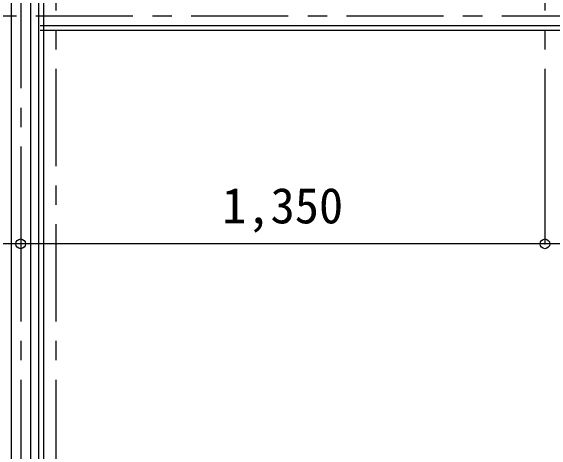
# Model space of a CAD drawing. Units: millimetres, scale not verified. Extents: x -9990 to 10135, y -7026 to 7050.
# Drawn here: x -7631 to -6237, y 1620 to 2753 of the extents above; entities that cross this region are included whole.
import ezdxf
from ezdxf.enums import TextEntityAlignment as Align

# ---------------------------------------------------------------- set-up
doc = ezdxf.new("R2010")
doc.units = ezdxf.units.MM
doc.header["$LTSCALE"] = 50
doc.header["$PDMODE"] = 32
doc.header["$PDSIZE"] = 25
doc.linetypes.add('CHAIN1', pattern=[8, 5, -1, 1, -1])
doc.linetypes.add('CHAIN2', pattern=[12, 9, -1, 1, -1])
for name, color, linetype in [('1-0', 4, 'Continuous'), ('1-1', 6, 'Continuous'), ('1-3', 2, 'Continuous'), ('1-7', 6, 'Continuous')]:
    doc.layers.add(name, color=color, linetype=linetype)
doc.styles.add('ＭＳ ゴシック', font='')
doc.styles.get('ＭＳ ゴシック').set_extended_font_data('MS Gothic')

msp = doc.modelspace()

# ---------------------------------------------------------------- linework, layer by layer
at = {"layer": '1-0', "color": 6, "linetype": 'CHAIN2'}
msp.add_line((-7605.74, 6603.77), (-7605.74, -3952.56), dxfattribs=at)
at = {"layer": '1-1', "linetype": 'CHAIN1'}
for p, q in [((-7515.74, 6603.77), (-7515.74, -2154.85)), ((-6255.74, 6603.77), (-6255.74, 2403.57)), ((-9966.72, 2740.68), (-838.92, 2740.68))]:
    msp.add_line(p, q, dxfattribs=at)
at = {"layer": '1-3', "color": 3}
for p, q in [((-7630.74, 5340.68), (-7630.74, 140.68)), ((-7580.74, 5340.68), (-7580.74, 140.68)), ((-7555.74, 2715.68), (-4245.74, 2715.68))]:
    msp.add_line(p, q, dxfattribs=at)
at = {"layer": '1-3'}
for p, q in [((-7559.74, 5340.68), (-7559.74, 140.68)), ((-7547.24, 5340.68), (-7547.24, 140.68)), ((-7555.74, 2703.18), (-4245.74, 2703.18))]:
    msp.add_line(p, q, dxfattribs=at)
at = {"layer": '1-7', "color": 4}
for p, q in [((-7605.74, 2403.57), (-7605.74, 2153.57)), ((-6255.74, 2403.57), (-6255.74, 2153.57)), ((-838.92, 2153.57), (-9966.72, 2153.57))]:
    msp.add_line(p, q, dxfattribs=at)
for p in [(-7605.74, 2153.57), (-6255.74, 2153.57)]:
    msp.add_point(p, dxfattribs=at)

# ---------------------------------------------------------------- texts
at = {"layer": '1-7', "color": 4, "style": 'ＭＳ ゴシック'}
msp.add_text('1,350', height=91.64, dxfattribs=at).set_placement((-7086.99, 2178.57), align=Align.BOTTOM_LEFT)

doc.saveas('drawing.dxf')
